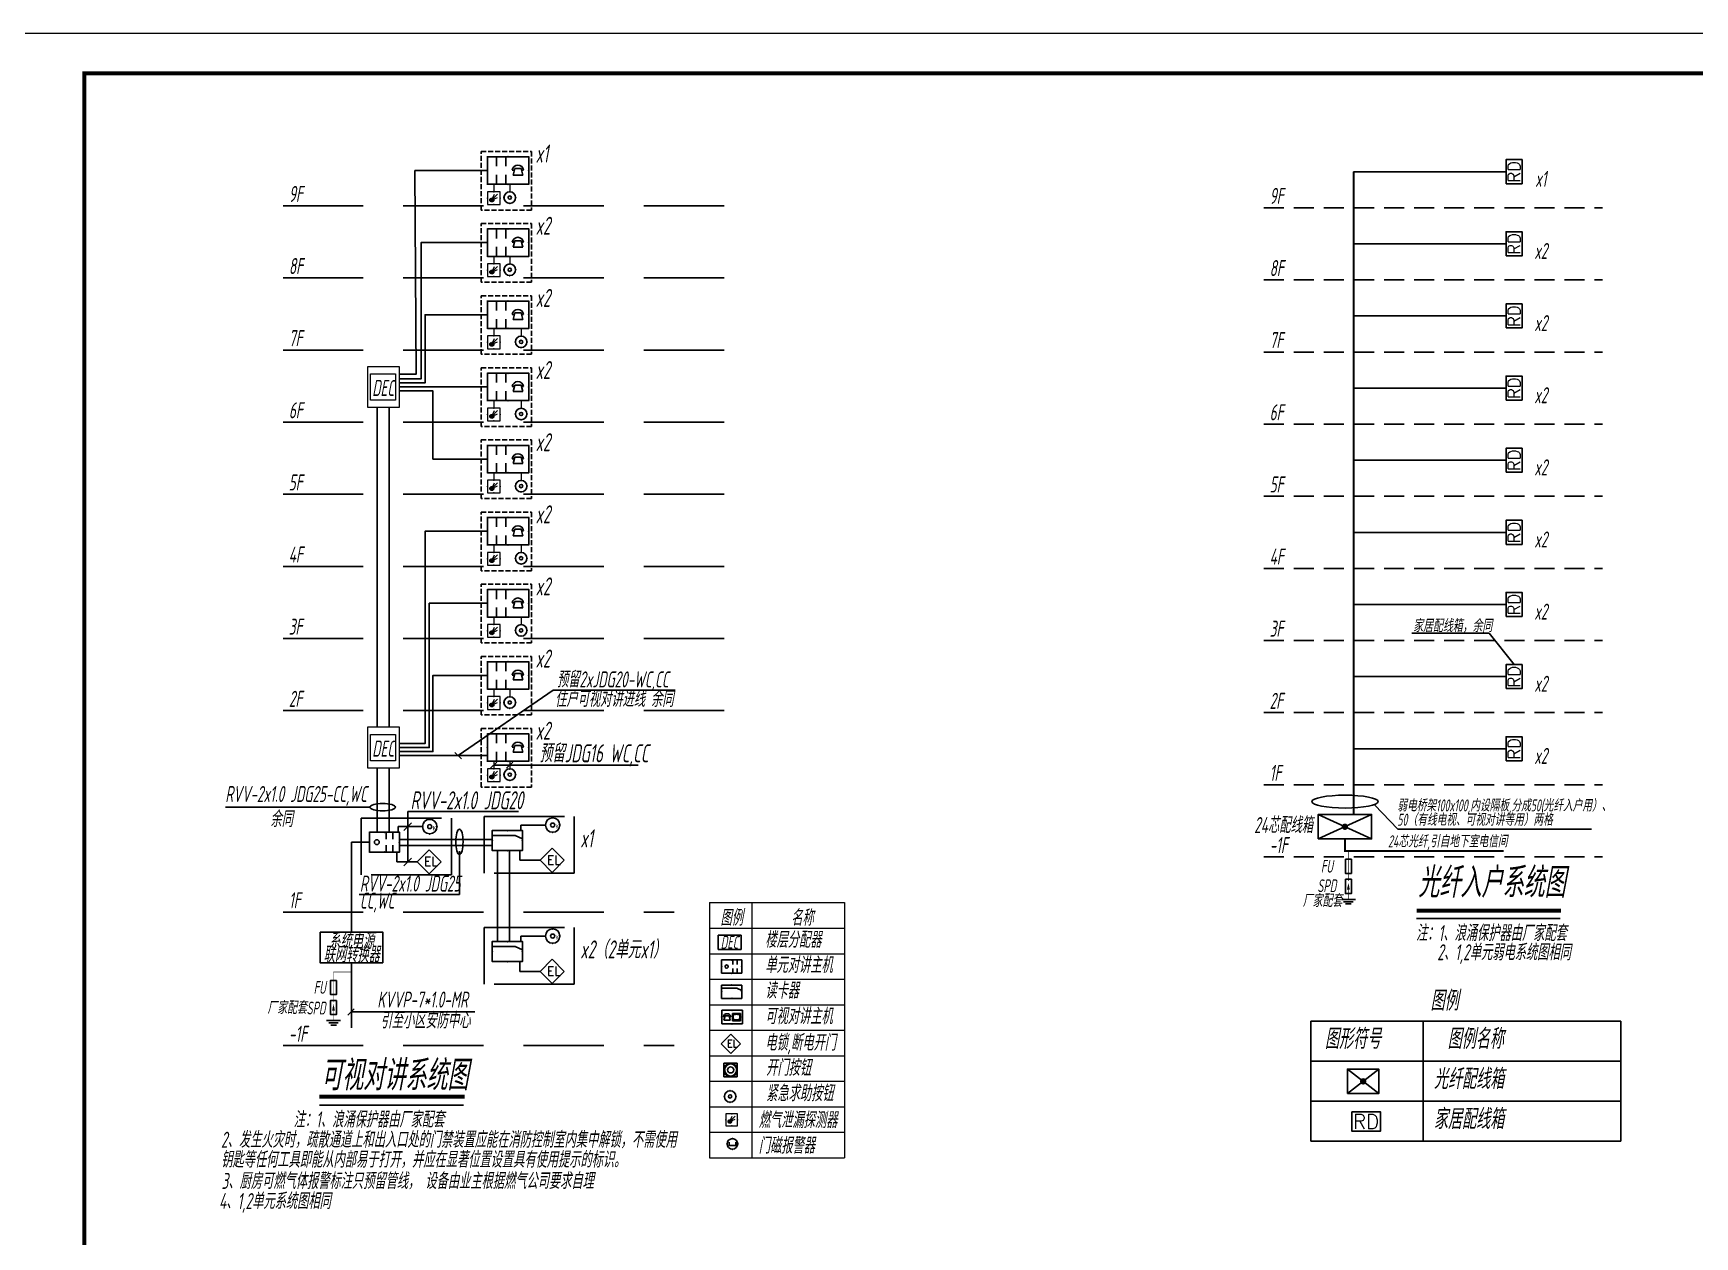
# Model space of a CAD drawing. Extents: x 2803505 to 5851001, y -1372902 to 24339.
# Drawn here: x 3411585 to 3453022, y -659889 to -629854 of the extents above; entities that cross this region are included whole.
import ezdxf
from ezdxf.enums import TextEntityAlignment as Align

# ---------------------------------------------------------------- set-up
doc = ezdxf.new("R2010")
doc.units = 0
doc.header["$LTSCALE"] = 1000
doc.header["$MEASUREMENT"] = 0
doc.linetypes.add('DASH', pattern=[0.35, 0.25, -0.1])
doc.linetypes.add('DASHED', pattern=[0.75, 0.5, -0.25])
doc.layers.get('0').update_dxf_attribs({"linetype": 'CONTINUOUS'})
for name, color, linetype in [('1-弱电', 3, 'CONTINUOUS'), ('1-弱电1', 3, 'CONTINUOUS'), ('DIM-照明', 7, 'CONTINUOUS'), ('EQUIP-安防', 3, 'CONTINUOUS'), ('EQUIP-通讯', 3, 'CONTINUOUS'), ('T-消防设备', 3, 'CONTINUOUS'), ('T-通用', 7, 'CONTINUOUS'), ('TEL_TEXT', 7, 'CONTINUOUS'), ('WIRE-SECU-1', 30, 'CONTINUOUS'), ('WIRE-照明', 2, 'CONTINUOUS'), ('WIRE-通讯', 4, 'CONTINUOUS'), ('照明平面导线层', 3, 'CONTINUOUS'), ('电气', 6, 'CONTINUOUS')]:
    doc.layers.add(name, color=color, linetype=linetype)
for name, color, linetype, lineweight in [('EQUIP-消防', 3, 'CONTINUOUS', 20), ('图框', 147, 'CONTINUOUS', 20), ('文字彩图', 7, 'CONTINUOUS', 0)]:
    doc.layers.add(name, color=color, linetype=linetype, lineweight=lineweight)
doc.styles.add('1常用弱电', font='SIMPLEX.shx', dxfattribs={"width": 0.8, "height": 3.5, "bigfont": 'HZTXT.shx'})
doc.styles.add('_TEL_DIM', font='SIMPLEX', dxfattribs={"width": 0.8, "height": 3.5, "bigfont": 'HZTXT'})
doc.styles.add('HZTXT', font='gbeitc.shx', dxfattribs={"width": 0.8, "height": 400, "bigfont": 'hztxt.shx'})
doc.styles.add('SM1', font='realsz.shx', dxfattribs={"width": 0.75, "bigfont": 'realhz.shx'})
doc.styles.get("Standard").update_dxf_attribs({"font": 'gbenor.shx', "bigfont": 'gbcbig.shx'})

# ---------------------------------------------------------------- blocks, each defined once
blk = doc.blocks.new('$equip$00002647')
at = {"linetype": 'Continuous'}
for p, q in [((-0.63, -0.415), (-0.63, 0.415)), ((-0.63, -0.415), (-0.63, 0.415)), ((-0.63, 0.415), (0.62, 0.415)), ((0.066, 0.129), (0.066, 0.415)), ((0.345, 0.129), (0.345, 0.415)), ((0.62, 0.415), (0.62, -0.415)), ((0.62, -0.415), (-0.63, -0.415)), ((0.066, -0.415), (0.066, -0.129)), ((0.345, -0.415), (0.345, -0.129))]:
    blk.add_line(p, q, dxfattribs=at)
at = {"const_width": 0.05}
blk.add_lwpolyline([(-0.63, 0.415), (0.62, 0.415), (0.62, -0.415), (-0.63, -0.415), (-0.63, 0.415), (0.62, 0.415)], dxfattribs=at)
at = {"linetype": 'Continuous'}
for start, end in [(0, 180), (180, 0)]:
    blk.add_arc((-0.32, 0), 0.1, start, end, dxfattribs=at)
at = {"color": 1}
for p in [(-0.63, 0), (-0.005, 0.415), (0.62, 0), (-0.005, -0.415)]:
    blk.add_point(p, dxfattribs=at)
at = {"color": 7, "style": '_TEL_DIM', "flags": 1}
blk.add_attdef('A', text='', height=0.000025, dxfattribs=at).set_placement((0, 0), align=Align.MIDDLE_CENTER)
blk = doc.blocks.new('3电锁')
at = {"layer": '1-弱电1'}
for p, q in [((0, 743), (-372, 372)), ((372, 372), (0, 743)), ((-372, 372), (0, 0)), ((0, 0), (372, 372))]:
    blk.add_line(p, q, dxfattribs=at)
at = {"layer": '1-弱电1', "style": '1常用弱电'}
blk.add_text('EL', height=277.7, dxfattribs=at).set_placement((-160, 247))
blk = doc.blocks.new('$equip$00002479')
at = {"const_width": 0.04}
blk.add_lwpolyline([(-0.3, 0, 1), (0.3, 0, 1), (-0.3, 0, 0.942883)], format="xyb", dxfattribs=at)
for radius in [0.3, 0.0841]:
    blk.add_circle((0, 0), radius)
for p in [(-0.3, 0), (0, 0.3), (0.3, 0), (0, -0.3)]:
    blk.add_point(p)
at = {"color": 7, "style": '_TEL_DIM', "flags": 1}
blk.add_attdef('A', text='', height=0.00002, dxfattribs=at).set_placement((0, 0), align=Align.MIDDLE_CENTER)
blk = doc.blocks.new('$equip$00001887')
at = {"color": 0, "linetype": 'Continuous'}
for p, q in [((-0.75, 0.5), (0.75, 0.5)), ((-0.75, -0.5), (-0.75, 0.5)), ((-0.63, 0.02), (-0.53, 0.02)), ((-0.59, -0.21), (-0.51, 0.09)), ((-0.51, 0.09), (-0.51, 0.09)), ((-0.51, 0.09), (-0.22, 0.09)), ((-0.22, 0.09), (-0.14, -0.21)), ((-0.19, 0.02), (-0.09, 0.02)), ((0.03, 0.26), (0.03, -0.26)), ((0.03, 0.26), (0.61, 0.26)), ((0.08, 0.17), (0.16, 0.18)), ((0.08, 0.17), (0.08, -0.16)), ((0.16, 0.18), (0.22, 0.2)), ((0.22, 0.2), (0.27, 0.21)), ((0.27, 0.21), (0.32, 0.21)), ((0.32, 0.21), (0.36, 0.21)), ((0.36, 0.21), (0.42, 0.2)), ((0.42, 0.2), (0.48, 0.18)), ((0.48, 0.18), (0.56, 0.17)), ((0.56, -0.16), (0.56, 0.17)), ((0.61, -0.26), (0.61, 0.26)), ((0.75, 0.5), (0.75, -0.5)), ((0.75, -0.5), (-0.75, -0.5)), ((-0.14, -0.21), (-0.59, -0.21)), ((0.03, -0.26), (0.61, -0.26)), ((0.16, -0.18), (0.08, -0.16)), ((0.22, -0.19), (0.16, -0.18)), ((0.27, -0.2), (0.22, -0.19)), ((0.32, -0.2), (0.27, -0.2)), ((0.36, -0.2), (0.32, -0.2)), ((0.42, -0.19), (0.36, -0.2)), ((0.48, -0.18), (0.42, -0.19)), ((0.56, -0.16), (0.48, -0.18))]:
    blk.add_line(p, q, dxfattribs=at)
blk.add_arc((-0.36, -0.02), 0.27, 6.9897, 173.0103, dxfattribs=at)
for p in [(-0.75, 0), (0, 0.5), (0.75, 0), (0, -0.5)]:
    blk.add_point(p)
at = {"layer": 'TEL_TEXT', "style": '_TEL_DIM', "flags": 1}
blk.add_attdef('A', text='', height=0.00002, dxfattribs=at).set_placement((0, 0), align=Align.MIDDLE_CENTER)
blk = doc.blocks.new('3开门按钮')
at = {"layer": '1-弱电1'}
for p, q in [((-250, 500), (-250, 0)), ((250, 500), (-250, 500)), ((-250, 0), (250, 0)), ((250, 0), (250, 500))]:
    blk.add_line(p, q, dxfattribs=at)
for major_axis, start_param, end_param in [((-1, 249), 2.35396, 8.637145), ((0, 226), -0.7841767626591614, 5.499008544520425), ((-1, 113), 2.351312, 8.634497)]:
    blk.add_ellipse((3, 251), major_axis=major_axis, ratio=1, start_param=start_param, end_param=end_param, dxfattribs=at)
blk = doc.blocks.new('$equip$00001600')
for p, q in [((0.5, 0), (-0.5, 0)), ((-0.5, 0), (-0.5, -1)), ((0.5, -1), (0.5, 0)), ((-0.5, -1), (0.5, -1)), ((-0.15, -0.65), (0.3, -0.2)), ((-0.15, -0.65), (0.05, -0.2)), ((-0.15, -0.65), (0.3, -0.45))]:
    blk.add_line(p, q)
blk.add_circle((-0.15, -0.65), 0.158)
for p in [(0, 0), (-0.5, -0.5), (0, -1), (0.5, -0.5)]:
    blk.add_point(p)
for points in [[(-0.29, -0.57), (-0.01, -0.57), (-0.31, -0.65), (0.01, -0.65)], [(-0.29, -0.73), (-0.01, -0.73), (-0.31, -0.65), (0.01, -0.65)], [(-0.23, -0.51), (-0.07, -0.51), (-0.29, -0.57), (-0.01, -0.57)], [(-0.23, -0.79), (-0.07, -0.79), (-0.29, -0.73), (-0.01, -0.73)], [(-0.15, -0.49), (-0.15, -0.49), (-0.23, -0.51), (-0.07, -0.51)], [(-0.15, -0.81), (-0.15, -0.81), (-0.23, -0.79), (-0.07, -0.79)]]:
    blk.add_solid(points)
at = {"flags": 9}
blk.add_attdef('A', (0, 0), '', height=0.00002, dxfattribs=at)
blk.add_attdef('B', text='', height=0.4, dxfattribs=at).set_placement((0.78, -0.7), align=Align.MIDDLE_CENTER)
blk = doc.blocks.new('$equip$00002617')
for p, q in [((0.625, 0.415), (-0.625, 0.415)), ((-0.625, 0.415), (-0.625, -0.415)), ((-0.625, 0.215), (0.325, 0.215)), ((0.325, 0.215), (0.625, 0.075)), ((0.625, -0.415), (0.625, 0.415)), ((-0.625, -0.415), (0.625, -0.415))]:
    blk.add_line(p, q)
at = {"linetype": 'Continuous', "const_width": 0.04}
blk.add_lwpolyline([(-0.625, 0.415), (0.625, 0.415), (0.625, -0.415), (-0.625, -0.415)], close=True, dxfattribs=at)
at = {"color": 1}
for p in [(-0.625, 0), (0, 0.415), (0.625, 0), (0.018, -0.415)]:
    blk.add_point(p, dxfattribs=at)
at = {"color": 7, "style": '_TEL_DIM', "flags": 1}
blk.add_attdef('A', text='', height=0.000025, dxfattribs=at).set_placement((0, 0), align=Align.MIDDLE_CENTER)
blk = doc.blocks.new('$equip$00002628')
at = {"linetype": 'Continuous'}
for p, q in [((-0.625, 0.415), (0.625, 0.415)), ((-0.625, -0.415), (-0.625, 0.415)), ((-0.472, 0.01), (-0.409, 0.01)), ((-0.446, -0.138), (-0.395, 0.058)), ((-0.395, 0.058), (-0.395, 0.058)), ((-0.395, 0.058), (-0.206, 0.058)), ((-0.206, 0.058), (-0.155, -0.138)), ((-0.191, 0.01), (-0.129, 0.01)), ((0.071, 0.129), (0.071, 0.415)), ((0.35, 0.129), (0.35, 0.415)), ((0.625, 0.415), (0.625, -0.415)), ((0.625, -0.415), (-0.625, -0.415)), ((-0.155, -0.138), (-0.446, -0.138)), ((0.071, -0.415), (0.071, -0.129)), ((0.35, -0.415), (0.35, -0.129))]:
    blk.add_line(p, q, dxfattribs=at)
at = {"const_width": 0.04}
blk.add_lwpolyline([(-0.625, 0.415), (0.625, 0.415), (0.625, -0.415), (-0.625, -0.415), (-0.625, 0.415), (0.625, 0.415)], dxfattribs=at)
at = {"linetype": 'Continuous'}
blk.add_arc((-0.3, -0.011), 0.173, 6.9897, 173.0103, dxfattribs=at)
for p in [(-0.625, 0), (0, 0.415), (0, -0.415), (0.625, 0)]:
    blk.add_point(p)
at = {"color": 7, "style": '_TEL_DIM', "flags": 1}
blk.add_attdef('A', text='', height=0.000025, dxfattribs=at).set_placement((0, 0), align=Align.MIDDLE_CENTER)
blk = doc.blocks.new('A$C18BE6784')
at = {"layer": 'EQUIP-安防', "linetype": 'ByBlock', "xscale": 400, "yscale": 400, "zscale": 400}
blk.add_blockref('$equip$00002479', (-47, 62), dxfattribs=at)
at = {"layer": 'EQUIP-安防', "color": 7, "linetype": 'ByBlock', "style": 'SM1', "width": 0.75}
blk.add_text('K', height=71.8, dxfattribs=at).set_placement((0, 0))
blk = doc.blocks.new('CNS-FXX')
blk.add_lwpolyline([(0, -307), (0, 307), (782, 307), (782, -307)], close=True)
at = {"layer": 'T-通用', "linetype": 'Continuous'}
for p, q in [((782, 307), (0, -307)), ((0, 307), (782, -307))]:
    blk.add_line(p, q, dxfattribs=at)
at = {"layer": 'T-通用', "linetype": 'Continuous', "const_width": 79.4}
blk.add_lwpolyline([(351, 0, 1), (431, 0, 1)], format="xyb", close=True, dxfattribs=at)
blk = doc.blocks.new('CNS-TC4')
at = {"color": 130}
blk.add_lwpolyline([(-300, 200), (300, 200), (300, -200), (-300, -200)], close=True, dxfattribs=at)
at = {"color": 7, "style": '1常用弱电'}
blk.add_text('RD', height=300, dxfattribs=at).set_placement((0, 0), align=Align.MIDDLE)
blk = doc.blocks.new('$equip$00002621')
for p, q in [((-0.193, 0.103), (-0.193, -0.097)), ((0.192, -0.097), (0.192, 0.103)), ((-0.193, -0.097), (0.192, -0.097))]:
    blk.add_line(p, q)
at = {"const_width": 0.04}
blk.add_lwpolyline([(-0.3, 0, 1), (0.3, 0, 1), (-0.3, 0, 0.702733)], format="xyb", dxfattribs=at)
blk.add_circle((0, 0), 0.3)
at = {"color": 1}
for p in [(-0.3, 0), (0, 0.3), (0.3, 0), (0, -0.3)]:
    blk.add_point(p, dxfattribs=at)
at = {"color": 7, "style": '_TEL_DIM', "flags": 1}
blk.add_attdef('A', text='', height=0.000025, dxfattribs=at).set_placement((0, 0), align=Align.MIDDLE_CENTER)
blk = doc.blocks.new('A$C34D655C4')
at = {"layer": 'T-消防设备', "linetype": 'Continuous'}
blk.add_lwpolyline([(-843, -223), (-843, 390), (483, 390), (483, -223)], close=True, dxfattribs=at)
at = {"layer": 'T-通用', "linetype": 'Continuous'}
for p, q in [((483, 390), (-843, -223)), ((-843, 390), (483, -223))]:
    blk.add_line(p, q, dxfattribs=at)
at = {"layer": 'T-通用', "linetype": 'Continuous', "const_width": 79.4}
blk.add_lwpolyline([(-220, 83, 1), (-141, 83, 1)], format="xyb", close=True, dxfattribs=at)

msp = doc.modelspace()

# ---------------------------------------------------------------- linework, layer by layer
at = {"layer": 'DIM-照明', "color": 84, "linetype": 'DASHED', "ltscale": 4}
for p, q in [((3417814.6, -634159.1, -6448.9), (3428877.8, -634159.1, 51223.3)), ((3417814.6, -635959.1, -6448.9), (3428877.8, -635959.1, 51225.6)), ((3417814.6, -637759.1, -6448.9), (3428877.8, -637759.1, 51227.9)), ((3417814.6, -639559.1, -6448.9), (3428877.8, -639559.1, 51230.1)), ((3417814.6, -639559.1, 940.7), (3428877.8, -639559.1, 58628.8)), ((3417814.6, -641359.1, 940.7), (3428877.8, -641359.1, 58631.1)), ((3417814.6, -643159.1, 940.7), (3428877.8, -643159.1, 58631.1)), ((3417814.6, -644959.1, 940.7), (3428877.8, -644959.1, 58631.1)), ((3417814.6, -646759.1, 940.7), (3428877.8, -646759.1, 58631.1)), ((3417814.6, -651785.2, 940.7), (3427565.8, -651785.2, 51789.7)), ((3417814.6, -655117.8, 940.7), (3427565.8, -655117.8, 51789.7))]:
    msp.add_line(p, q, dxfattribs=at)
at = {"layer": 'DIM-照明', "color": 84, "linetype": 'DASHED'}
for p, q in [((3442273.4, -634209.1), (3450724.6, -634209.1)), ((3442273.4, -636009.1), (3450724.1, -636009.1)), ((3442273.4, -637809.1), (3450723.6, -637809.1)), ((3442273.4, -639609.1), (3450723.1, -639609.1)), ((3442273.4, -641409.1), (3450720.6, -641409.1)), ((3442273.4, -643209.1), (3450720.6, -643209.1)), ((3442273.4, -645009.1), (3450720.6, -645009.1)), ((3442273.4, -646809.1), (3450720.6, -646809.1)), ((3442273.4, -648609.1), (3450720.6, -648609.1)), ((3442273.4, -650409.1), (3450720.6, -650409.1))]:
    msp.add_line(p, q, dxfattribs=at)
at = {"layer": 'DIM-照明', "color": 7}
for p, q in [((3445968.9, -644824.8), (3447898.4, -644824.8)), ((3445968.9, -644824.8), (3447898.4, -644824.8)), ((3447898.4, -644824.8), (3448514.9, -645609.1)), ((3447898.4, -644824.8), (3448514.9, -645609.1)), ((3447898.4, -644824.8), (3448514.9, -645609.1)), ((3445617.7, -649717.7), (3445031.4, -649110.8)), ((3445617.7, -649717.7), (3450450.8, -649717.7))]:
    msp.add_line(p, q, dxfattribs=at)
at = {"layer": 'DIM-照明', "color": 7, "ltscale": 4}
for p, q in [((3446086.1, -651944.7, 0), (3449662.5, -651944.7, 0)), ((3418723.4, -656607.7, -13883.2), (3422318.1, -656607.7, -13883.2))]:
    msp.add_line(p, q, dxfattribs=at)
at = {"layer": 'DIM-照明'}
for p, q in [((3443450.3, -654504.9), (3443450.3, -657504.9)), ((3443450.3, -654504.9), (3451181.3, -654504.9)), ((3446244.9, -654504.9), (3446244.9, -657504.9)), ((3451181.3, -654504.9), (3451181.3, -657504.9)), ((3443450.3, -655504.9), (3451181.3, -655504.9)), ((3443450.3, -656504.9), (3451181.3, -656504.9)), ((3443450.3, -657504.9), (3451181.3, -657504.9))]:
    msp.add_line(p, q, dxfattribs=at)
at = {"layer": 'DIM-照明', "color": 84, "linetype": 'DASHED', "ltscale": 4, "elevation": 66423.1}
for points in [[(3419765.2, -649440.1), (3422012.4, -649440.1), (3422012.4, -650857.1), (3419765.2, -650857.1)], [(3422830.9, -649400.2), (3425078, -649400.2), (3425078, -650817.2), (3422830.9, -650817.2)], [(3422830.9, -652171.2), (3425078, -652171.2), (3425078, -653588.1), (3422830.9, -653588.1)]]:
    msp.add_lwpolyline(points, close=True, dxfattribs=at)
at = {"layer": 'DIM-照明', "color": 7, "ltscale": 4, "const_width": 98.5, "elevation": 0}
msp.add_lwpolyline([(3446085, -651750.6), (3449684.2, -651750.6)], dxfattribs=at)
at = {"layer": 'DIM-照明', "color": 7, "extrusion": (0, 0, -1)}
msp.add_ellipse((3444300.3, -649028.5), major_axis=(825.2, 0), ratio=0.1943547, start_param=-1.5707963, end_param=4.712389, dxfattribs=at)
at = {"layer": 'EQUIP-安防', "elevation": -13883.2}
msp.add_lwpolyline([(3428666.5, -652361.7), (3429238.1, -652361.7), (3429238.1, -652718.3), (3428666.5, -652718.3)], close=True, dxfattribs=at)
at = {"layer": 'EQUIP-消防', "ltscale": 5}
for p, q in [((3423070.1, -633622.3, 47985.1), (3423070.1, -633808.4, 47985.1)), ((3423469, -633622.3, -17497.3), (3423469, -633811.9, -17497.3)), ((3423070.1, -635422.3, 47987.4), (3423070.1, -635608.4, 47987.4)), ((3423469, -635422.3, -17495), (3423469, -635611.9, -17495)), ((3423070.1, -637222.3, 47987.4), (3423070.1, -637408.4, 47987.4)), ((3423752.7, -637222.3, 47987.4), (3423752.7, -637411.9, 47987.4)), ((3423070.1, -639022.3, 47987.4), (3423070.1, -639208.4, 47987.4)), ((3423752.7, -639022.3, 47987.4), (3423752.7, -639211.9, 47987.4)), ((3423070.1, -640822.3, 66423.2), (3423070.1, -641008.4, 66423.2)), ((3423752.8, -640822.3, 66423.1), (3423752.8, -641011.9, 66423.1)), ((3423070.1, -642622.3, 66423.2), (3423070.1, -642808.4, 66423.2)), ((3423752.7, -642622.3, 66423.2), (3423752.7, -642811.9, 66423.2)), ((3423070.1, -644422.3, 66423.2), (3423070.1, -644608.4, 66423.2)), ((3423752.7, -644422.3, 66423.2), (3423752.7, -644611.9, 66423.2)), ((3423070.1, -646222.3, 66423.2), (3423070.1, -646408.4, 66423.2)), ((3423469, -646222.3, 940.8), (3423469, -646411.9, 940.8)), ((3423070.1, -648022.3, 66423.2), (3423070.1, -648208.4, 66423.2)), ((3423469, -648022.3, 940.8), (3423469, -648211.9, 940.8))]:
    msp.add_line(p, q, dxfattribs=at)
at = {"layer": 'EQUIP-通讯', "linetype": 'Continuous'}
for p, q in [((3444512.7, -633309.1), (3448314.9, -633309.1)), ((3444512.7, -635109.1), (3448314.9, -635109.1)), ((3444512.7, -636909.1), (3448314.9, -636909.1)), ((3444512.7, -638709.1), (3448314.9, -638709.1)), ((3444512.7, -640509.1), (3448314.9, -640509.1)), ((3444512.7, -642309.1), (3448314.9, -642309.1)), ((3444512.7, -644109.1), (3448314.9, -644109.1)), ((3444512.7, -645909.1), (3448314.9, -645909.1)), ((3444512.7, -647709.1), (3448314.9, -647709.1)), ((3444210.1, -651471.3), (3444558.1, -651471.3)), ((3444263.8, -651526.4), (3444504, -651526.4)), ((3444312.6, -651581.4), (3444454.7, -651581.4)), ((3419247.1, -654494.2, -6448.9), (3418899.1, -654494.2, -6448.9)), ((3419193.5, -654549.3, -6448.9), (3418953.2, -654549.3, -6448.9)), ((3419144.6, -654604.3, -6448.9), (3419002.6, -654604.3, -6448.9))]:
    msp.add_line(p, q, dxfattribs=at)
at = {"layer": 'EQUIP-通讯'}
for p, q in [((3420164.1, -639185.6, -11780.3), (3420164.1, -647174.9, 940.8)), ((3420463.8, -639185.6, -11780.3), (3420463.8, -647174.9, 940.8)), ((3420164.1, -648185.6, 940.8), (3420164.1, -649791.7, 940.8)), ((3420463.8, -648185.6, 940.8), (3420463.8, -649791.7, 940.8)), ((3421294, -649652.9, 131905.6), (3420683.6, -649652.9, 131905.6)), ((3420683.6, -649652.9, 131905.6), (3420683.6, -649791.7, 940.7)), ((3424359.6, -649613, 131905.6), (3423749.2, -649613, 131905.6)), ((3423749.2, -649613, 131905.6), (3423749.2, -649751.9, 940.7)), ((3419520, -650040.8, 940.7), (3419967.9, -650040.7, 940.7)), ((3419520, -650040.7, 940.7), (3419520, -652284.7, 940.7)), ((3420717.9, -649971.7, 940.7), (3423021, -649971.7, 940.7)), ((3420717.9, -650124.7, 940.7), (3423021, -650124.7, 940.7)), ((3420653.3, -650533.7, 131905.6), (3420653.3, -650289.7, 940.7)), ((3421160.1, -650533.7, 131905.6), (3420653.3, -650533.7, 131905.6)), ((3423161.7, -650249.9, 940.7), (3423161.7, -652522.8, -108340.4)), ((3423461.4, -650249.9, 940.7), (3423461.4, -652522.8, -108340.4)), ((3423719, -650493.8, 131905.6), (3423719, -650249.9, 940.7)), ((3424225.7, -650493.8, 131905.6), (3423719, -650493.8, 131905.6)), ((3424359.6, -652383.9, 131905.6), (3423749.2, -652383.9, 131905.6)), ((3423749.2, -652383.9, 131905.6), (3423749.2, -652522.8, 940.7)), ((3419520, -653048.3, 940.7), (3419520, -654670.3, 940.7)), ((3423719, -653264.7, 131905.6), (3423719, -653020.8, 940.7)), ((3424225.7, -653264.7, 131905.6), (3423719, -653264.7, 131905.6))]:
    msp.add_line(p, q, dxfattribs=at)
for points, elevation in [([(3422910.6, -633280.3), (3421102.1, -633281.3), (3421130.8, -638363.3), (3420717.8, -638362.2)], -17497.3), ([(3422910.6, -635080.3), (3421259, -635080.3), (3421259.1, -638480.3), (3420717.8, -638480.3)], -17495), ([(3422910.6, -636880.3), (3421359, -636880.3), (3421359.1, -638580.3), (3420717.8, -638580.3)], -17495), ([(3422910.6, -638680.3), (3421459, -638680.3), (3421459.1, -638680.3), (3420717.8, -638680.3)], -17495), ([(3422910.6, -640480.3), (3421553, -640480.2), (3421553, -638780.3), (3420717.8, -638780.3)], -17495), ([(3422910.7, -642280.3), (3421359.1, -642280.3), (3421359.1, -647580.3), (3420717.8, -647580.3)], 940.8), ([(3422910.7, -644080.3), (3421459.1, -644080.3), (3421459.1, -647680.3), (3420717.8, -647680.3)], 940.8), ([(3420717.8, -647780.3), (3421553.1, -647780.3), (3421553.1, -645880.3), (3422910.7, -645880.3)], 940.8), ([(3420717.8, -647880.3), (3422910.7, -647880.3)], 940.8)]:
    msp.add_lwpolyline(points, dxfattribs=dict(at, elevation=elevation))
at = {"layer": 'EQUIP-通讯', "linetype": 'Continuous'}
for points, elevation in [([(3444310.7, -650466.1), (3444457.5, -650466.1), (3444457.5, -650820.5), (3444310.7, -650820.5)], 0), ([(3444310.7, -650967.8), (3444457.5, -650967.8), (3444457.5, -651322.1), (3444310.7, -651322.1)], 0), ([(3419146.5, -653489), (3418999.7, -653489), (3418999.7, -653843.4), (3419146.5, -653843.4)], -6448.9), ([(3419146.5, -653990.7), (3418999.7, -653990.7), (3418999.7, -654345), (3419146.5, -654345)], -6448.9)]:
    msp.add_lwpolyline(points, close=True, dxfattribs=dict(at, elevation=elevation))
at = {"layer": 'EQUIP-通讯', "linetype": 'Continuous', "const_width": 14.2}
for points, elevation in [([(3444384.1, -650260.5), (3444384.1, -651012.8)], 0), ([(3444384.1, -651173.7), (3444384.1, -651471.3)], 0), ([(3419073.1, -653283.4), (3419073.1, -654035.7)], -6448.9), ([(3419073.1, -653283.4), (3419520, -653283.4)], -6448.9), ([(3419073.1, -654196.6), (3419073.1, -654494.2)], -6448.9)]:
    msp.add_lwpolyline(points, dxfattribs=dict(at, elevation=elevation))
at = {"layer": 'EQUIP-通讯', "linetype": 'Continuous'}
for points, elevation in [([(3444384.1, -651055.2, 0, 70.8, 0), (3444384.1, -651223.4, 70.8, 70.8, 0)], 0), ([(3419073.1, -654078.1, 0, 70.8, 0), (3419073.1, -654246.3, 70.8, 70.8, 0)], -6448.9)]:
    msp.add_lwpolyline(points, format="xyseb", dxfattribs=dict(at, elevation=elevation))
at = {"layer": 'EQUIP-通讯', "elevation": 940.7}
msp.add_lwpolyline([(3418738.7, -652284.7), (3420301.3, -652284.7), (3420301.3, -653048.3), (3418738.7, -653048.3)], close=True, dxfattribs=at)
at = {"layer": 'WIRE-SECU-1', "color": 7, "const_width": 98.5, "elevation": -13883.2}
msp.add_lwpolyline([(3418722.3, -656392), (3422342.1, -656392)], dxfattribs=at)
at = {"layer": 'WIRE-通讯', "linetype": 'Continuous', "const_width": 50, "elevation": 0}
for points in [[(3444512.7, -649348.6), (3444512.7, -633309.1)], [(3444296.9, -649962.1), (3444296.9, -650260.5), (3448257.2, -650260.5)]]:
    msp.add_lwpolyline(points, dxfattribs=at)
at = {"layer": '图框'}
msp.add_lwpolyline([(3410359.7, -629853.6), (3494459.7, -629853.6), (3494459.7, -689253.6), (3410359.7, -689253.6)], close=True, dxfattribs=at)
at = {"layer": '图框', "const_width": 100}
msp.add_lwpolyline([(3493459.7, -688253.6), (3493459.7, -630853.6), (3412859.7, -630853.6), (3412859.7, -688253.6)], close=True, dxfattribs=at)
at = {"layer": '文字彩图', "color": 3, "linetype": 'Continuous'}
for p, q in [((3419996.1, -638357, -17495), (3420616.6, -638357, -17495)), ((3419996.1, -639014.4, -17495), (3419996.1, -638357, -17495)), ((3420616.6, -638357, -17495), (3420616.6, -639014.4, -17495)), ((3420616.6, -639014.4, -17495), (3419996.1, -639014.4, -17495)), ((3419996.1, -647357, 940.8), (3420616.7, -647357, 940.8)), ((3419996.1, -648014.4, 940.8), (3419996.1, -647357, 940.8)), ((3420616.7, -647357, 940.8), (3420616.7, -648014.4, 940.8)), ((3420616.7, -648014.4, 940.8), (3419996.1, -648014.4, 940.8))]:
    msp.add_line(p, q, dxfattribs=at)
at = {"layer": '文字彩图', "color": 7}
for p, q in [((3428453.5, -651549.9, -13883.2), (3428453.5, -657917.7, -13883.2)), ((3428453.5, -651549.9, -13883.2), (3431813.4, -651549.9, -13883.2)), ((3429504.4, -651549.9, -13883.2), (3429504.4, -657917.7, -13883.2)), ((3431813.4, -651549.9, -13883.2), (3431813.4, -657917.7, -13883.2)), ((3428453.5, -652186.7, -13883.2), (3431813.4, -652186.7, -13883.2)), ((3428453.5, -652823.5, -13883.2), (3431813.4, -652823.5, -13883.2)), ((3428453.5, -653460.2, -13883.2), (3431813.4, -653460.2, -13883.2)), ((3428453.5, -654097, -13883.2), (3431813.4, -654097, -13883.2)), ((3428453.5, -654733.8, -13883.2), (3431813.4, -654733.8, -13883.2)), ((3428453.5, -655370.6, -13883.2), (3431813.4, -655370.6, -13883.2)), ((3428453.5, -656007.4, -13883.2), (3431813.4, -656007.4, -13883.2)), ((3428453.5, -656644.2, -13883.2), (3431813.4, -656644.2, -13883.2)), ((3428453.5, -657280.9, -13883.2), (3431813.4, -657280.9, -13883.2)), ((3428453.5, -657917.7, -13883.2), (3431813.4, -657917.7, -13883.2))]:
    msp.add_line(p, q, dxfattribs=at)
at = {"layer": '文字彩图'}
for points, elevation in [([(3419917, -639185.6), (3420717.8, -639185.6), (3420717.8, -638174.9), (3419917, -638174.9)], -17495), ([(3419917, -648185.6), (3420717.8, -648185.6), (3420717.8, -647174.9), (3419917, -647174.9)], 940.8)]:
    msp.add_lwpolyline(points, close=True, dxfattribs=dict(at, elevation=elevation))
at = {"layer": '照明平面导线层', "color": 7}
for p, q in [((3424551.2, -646244.6, 66423.2), (3422182.6, -647880.3, 940.8)), ((3427595.4, -646244.6, 66423.2), (3424551.2, -646244.6, 66423.2)), ((3420924.1, -649277.4, 66423.1), (3423688.4, -649277.4, 66423.1)), ((3420924.1, -650533.7, 102632.1), (3420924.1, -649277.4, 163132)), ((3422218, -650266.7, -13883.2), (3422218, -651347.5, 66423.2)), ((3422218, -651347.5, 66423.2), (3419712, -651347.5, 66423.2)), ((3422593.8, -654277.3, 940.7), (3419508.8, -654277.2, 940.7))]:
    msp.add_line(p, q, dxfattribs=at)
at = {"layer": '照明平面导线层', "color": 0, "ltscale": 0.5}
for p, q in [((3422103.2, -647802.4, 940.8), (3422262, -647958.1, 940.8)), ((3423149.5, -648040.7, 66423.2), (3422990.7, -648196.5, 66423.2)), ((3423548.4, -648040.7, 940.8), (3423389.6, -648196.5, 940.8)), ((3423070.1, -648118.6, 66423.2), (3426672.6, -648118.6, 66423.2)), ((3423469, -648118.6, 66423.2), (3426072.3, -648118.6, 66423.2)), ((3423469, -648118.6, 66423.2), (3426072.3, -648118.6, 66423.2)), ((3421018.5, -649558.5, 131905.6), (3420829.7, -649747.3, 131905.6)), ((3421018.5, -650439.3, 102632.1), (3420829.7, -650628, 102632.1)), ((3419588.2, -654199.4, 940.7), (3419429.4, -654355.1, 940.7))]:
    msp.add_line(p, q, dxfattribs=at)
at = {"layer": '照明平面导线层', "color": 0, "linetype": 'DASH', "ltscale": 0.5}
for points, elevation in [([(3422754.9, -632804.8), (3424014.8, -632804.8), (3424014.8, -634266.8), (3422754.9, -634266.8)], -17497.3), ([(3422754.9, -634604.8), (3424014.8, -634604.8), (3424014.8, -636066.8), (3422754.9, -636066.8)], -17495), ([(3422754.9, -636404.8), (3424014.8, -636404.8), (3424014.8, -637866.8), (3422754.9, -637866.8)], -17495), ([(3422754.9, -638204.8), (3424014.8, -638204.8), (3424014.8, -639666.8), (3422754.9, -639666.8)], -17495), ([(3422754.9, -640004.8), (3424014.8, -640004.8), (3424014.8, -641466.8), (3422754.9, -641466.8)], 940.7), ([(3422754.9, -641804.8), (3424014.8, -641804.8), (3424014.8, -643266.8), (3422754.9, -643266.8)], 940.7), ([(3422754.9, -643604.8), (3424014.8, -643604.8), (3424014.8, -645066.8), (3422754.9, -645066.8)], 940.7), ([(3422754.9, -645404.8), (3424014.8, -645404.8), (3424014.8, -646866.8), (3422754.9, -646866.8)], 940.7), ([(3422754.9, -647204.8), (3424014.8, -647204.8), (3424014.8, -648666.8), (3422754.9, -648666.8)], 940.7)]:
    msp.add_lwpolyline(points, close=True, dxfattribs=dict(at, elevation=elevation))
at = {"layer": '照明平面导线层', "color": 7, "elevation": 66423.2}
msp.add_lwpolyline([(3416376.1, -649167.2), (3419983.1, -649167.2)], dxfattribs=at)
at = {"layer": '照明平面导线层', "color": 7, "extrusion": (0, 0, -1)}
for centre, major_axis in [((3420300.1, -649167.2, 66423.2), (317, 0)), ((3422213.5, -650032.2, -13883.2), (0, 317))]:
    msp.add_ellipse(centre, major_axis=major_axis, ratio=0.2872215, start_param=-1.5707963, end_param=4.712389, dxfattribs=at)

# ---------------------------------------------------------------- block references
at = {"layer": '1-弱电'}
for name, p, xscale, yscale, zscale in [('3电锁', (3421460.5, -650834.1, 131905.6), 0.8086576461791992, 0.8086576461791992, 0.8086576461791992), ('3电锁', (3424526.2, -650794.2, 131905.6), 0.8086576461791992, 0.8086576461791992, 0.8086576461791992), ('3电锁', (3424526.2, -653565.2, 131905.6), 0.8086576461791992, 0.8086576461791992, 0.8086576461791992), ('3电锁', (3428986, -655314.8, -13883.2), 0.6469261050224304, 0.6469261050224304, 0.6469261050224304), ('3开门按钮', (3428975.8, -655893, -13883.2), 0.6666666865348816, 0.6666666865348816, 0.6666666865348816)]:
    msp.add_blockref(name, p, dxfattribs=dict(at, xscale=xscale, yscale=yscale, zscale=zscale))
at = {"layer": 'EQUIP-安防'}
for name, p, xscale, yscale, zscale in [('$equip$00002628', (3423425.8, -633280.3, -17497.3), -824.0963855423033, 824.0963855423033, 824.0963855421651), ('$equip$00002479', (3423469, -633955.9, -17497.3), 480, 480, 480), ('$equip$00002628', (3423425.8, -635080.3, -17495), -824.0963855423033, 824.0963855423033, 824.0963855421651), ('$equip$00002479', (3423469, -635755.9, -17495), 480, 480, 480), ('$equip$00002628', (3423425.8, -636880.3, -17495), -824.0963855423033, 824.0963855423033, 824.0963855421651), ('$equip$00002479', (3423752.7, -637555.9, 47987.4), 480, 480, 480), ('$equip$00002628', (3423425.8, -638680.3, -17495), -824.0963855423033, 824.0963855423033, 824.0963855421651), ('$equip$00002479', (3423752.7, -639355.9, 47987.4), 480, 480, 480), ('$equip$00002628', (3423425.8, -640480.3, 940.8), -824.0963855423033, 824.0963855423033, 824.0963855421651), ('$equip$00002479', (3423752.8, -641155.9, 66423.1), 480, 480, 480), ('$equip$00002628', (3423425.8, -642280.3, 940.8), -824.0963855423033, 824.0963855423033, 824.0963855421651), ('$equip$00002479', (3423752.7, -642955.9, 66423.2), 480, 480, 480), ('$equip$00002628', (3423425.8, -644080.3, 940.8), -824.0963855423033, 824.0963855423033, 824.0963855421651), ('$equip$00002479', (3423752.7, -644755.9, 66423.2), 480, 480, 480), ('$equip$00002628', (3423425.8, -645880.3, 940.8), -824.0963855423033, 824.0963855423033, 824.0963855421651), ('$equip$00002479', (3423469, -646555.9, 940.8), 480, 480, 480), ('$equip$00002628', (3423425.8, -647680.3, 940.8), -824.0963855423033, 824.0963855423033, 824.0963855421651), ('$equip$00002479', (3423469, -648355.9, 940.8), 480, 480, 480), ('$equip$00002617', (3423408.5, -650000.9, 940.7), 600, 600, 600), ('$equip$00002647', (3420345.9, -650040.9, 940.7), 600, 600, 600), ('$equip$00002617', (3423408.5, -652771.8, 940.7), 600, 600, 600), ('$equip$00002647', (3429005.6, -653144.9, -13883.2), 400, 400, 400), ('$equip$00002617', (3429003.6, -653773.9, -13883.2), 400, 400, 400), ('$equip$00002479', (3428964.4, -656386.3, -13883.2), 480, 480, 480), ('$equip$00002621', (3429021.6, -657570.9, -13883.2), 440, 440, 440)]:
    msp.add_blockref(name, p, dxfattribs=dict(at, xscale=xscale, yscale=yscale, zscale=zscale))
at = {"layer": 'EQUIP-安防', "color": 3, "xscale": 342, "yscale": 342, "zscale": 342}
msp.add_blockref('$equip$00001887', (3429012.8, -654407, -79365.6), dxfattribs=at)
at = {"layer": 'EQUIP-消防', "ltscale": 5}
for p, xscale, yscale, zscale in [((3423070.1, -633808.4, 47985.1), 318.3913160562515, 318.3913160562515, 318.3913160562515), ((3423070.1, -635608.4, 47987.4), 318.3913160562515, 318.3913160562515, 318.3913160562515), ((3423070.1, -637408.4, 47987.4), 318.3913160562515, 318.3913160562515, 318.3913160562515), ((3423070.1, -639208.4, 47987.4), 318.3913160562515, 318.3913160562515, 318.3913160562515), ((3423070.1, -641008.4, 66423.2), 318.3913160562515, 318.3913160562515, 318.3913160562515), ((3423070.1, -642808.4, 66423.2), 318.3913160562515, 318.3913160562515, 318.3913160562515), ((3423070.1, -644608.4, 66423.2), 318.3913160562515, 318.3913160562515, 318.3913160562515), ((3423070.1, -646408.4, 66423.2), 318.3913160562515, 318.3913160562515, 318.3913160562515), ((3423070.1, -648208.4, 66423.2), 318.3913160562515, 318.3913160562515, 318.3913160562515), ((3429003.6, -656822.3, -13883.2), 294.8067741394043, 294.8067741394043, 294.8067741394043)]:
    msp.add_blockref('$equip$00001600', p, dxfattribs=dict(at, xscale=xscale, yscale=yscale, zscale=zscale))
at = {"layer": 'T-消防设备', "linetype": 'Continuous'}
msp.add_blockref('CNS-FXX', (3444360.9, -656009.7), dxfattribs=at)
at = {"layer": 'T-通用', "rotation": 90}
for p in [(3448514.9, -633309.1), (3448514.9, -635109.1), (3448514.9, -636909.1), (3448514.9, -638709.1), (3448514.9, -640509.1), (3448514.9, -642309.1), (3448514.9, -644109.1), (3448514.9, -645909.1), (3448514.9, -647709.1)]:
    msp.add_blockref('CNS-TC4', p, dxfattribs=at)
at = {"layer": 'T-通用', "xscale": 1.199999988079071, "yscale": 1.199999988079071, "zscale": 1.199999988079071}
msp.add_blockref('CNS-TC4', (3444825.7, -657012.3, 0), dxfattribs=at)
at = {"layer": 'WIRE-照明'}
msp.add_blockref('A$C34D655C4', (3444477.1, -649738.8), dxfattribs=at)
at = {"layer": '电气', "linetype": 'ByBlock', "xscale": 1.5, "yscale": 1.5, "zscale": 1.5}
for p in [(3421544.2, -649746, 131905.6), (3424609.9, -649706.1, 131905.6), (3424609.9, -652477, 131905.6)]:
    msp.add_blockref('A$C18BE6784', p, dxfattribs=at)

# ---------------------------------------------------------------- texts
at = {"layer": 'DIM-照明', "color": 7, "style": 'HZTXT', "width": 0.7}
for s, height, p in [('x1', 400, (3449183.4, -633487.5)), ('x2', 400, (3449183.4, -635287.5)), ('x2', 400, (3449183.4, -637087.5)), ('x2', 400, (3449183.4, -638887.5)), ('x2', 400, (3449183.4, -640687.5)), ('x2', 400, (3449183.4, -642487.5)), ('x2', 400, (3449183.4, -644287.5)), ('x2', 400, (3449183.4, -646087.5)), ('x2', 400, (3449183.4, -647887.5)), ('24芯配线箱', 400, (3442764.9, -649591.4, -67051.2)), ('FU', 320, (3443849, -650642.8)), ('SPD', 320, (3443845.7, -651128.4)), ('FU', 320, (3418728.7, -653665.7, -6448.9)), ('SPD', 320, (3418637.1, -654180.3, -6448.9))]:
    msp.add_text(s, height=height, dxfattribs=at).set_placement(p, align=Align.MIDDLE)
for s, height, p in [('家居配线箱，余同', 320, (3445997.5, -644800.1)), ('50（有线电视、可视对讲等用）两格', 300, (3445602.2, -649630.4)), ('弱电桥架100x100,内设隔板,分成50(光纤入户用）、', 300, (3445602.2, -649273.8)), ('24芯光纤,引自地下室电信间', 300, (3445374.3, -650168.5, 0)), ('光纤入户系统图', 750, (3446119.2, -651422.1, 0)), ('厂家配套', 320, (3443242.7, -651659.9, -61305)), ('厂家配套', 320, (3417420.7, -654330.1, -6448.9)), ('可视对讲系统图', 750, (3418756.4, -656233.6, -13883.2))]:
    msp.add_text(s, height=height, dxfattribs=at).set_placement(p)
at = {"layer": 'DIM-照明', "style": 'HZTXT', "width": 0.7}
for s, p in [('图例', (3446428, -654246.3)), ('图形符号', (3443795, -655199.4)), ('图例名称', (3446854.7, -655199.4)), ('光纤配线箱', (3446513.2, -656199.4)), ('家居配线箱', (3446513.2, -657199.4))]:
    msp.add_text(s, height=500, dxfattribs=at).set_placement(p)
at = {"layer": '照明平面导线层', "color": 0, "ltscale": 0.5, "style": 'HZTXT', "width": 0.7}
for s, height, p in [('x1', 450, (3424113.4, -633083.7, 47985.1)), ('x2', 450, (3424113.4, -634883.7, 47987.4)), ('x2', 450, (3424113.4, -636683.7, 47987.4)), ('x2', 450, (3424113.4, -638483.7, 47987.4)), ('x2', 450, (3424113.4, -640283.7, 66423.2)), ('x2', 450, (3424113.4, -642083.7, 66423.2)), ('x2', 450, (3424113.4, -643883.7, 66423.2)), ('x2', 450, (3424113.4, -645683.7, 66423.2)), ('x2', 450, (3424113.4, -647483.7, 66423.2)), ('预留JDG16 WC,CC', 450, (3424209.2, -648046.8, 66423.2)), ('RVV-2x1.0 JDG20', 450, (3420994.3, -649220.7, 66423.1)), ('x1', 450, (3425229, -650171.6, 175704.3)), ('x2（2单元x1）', 450, (3425229, -652942.6, 175704.3)), ('楼层分配器', 400, (3429837.9, -652675.3, -13883.2)), ('单元对讲主机', 400, (3429837.9, -653306.1, -13883.2)), ('读卡器', 400, (3429837.9, -653942.8, -13883.2)), ('可视对讲主机', 400, (3429837.9, -654583.4, -13883.2))]:
    msp.add_text(s, height=height, dxfattribs=at).set_placement(p)
at = {"layer": '照明平面导线层', "color": 7, "style": 'HZTXT', "width": 0.7}
for s, p in [('9F', (3417960.9, -634063.9, -6451.1)), ('9F', (3442419.7, -634113.9)), ('8F', (3417960.9, -635863.9, -6448.9)), ('8F', (3442419.7, -635913.9)), ('7F', (3417960.9, -637663.9, -6448.9)), ('7F', (3442419.7, -637713.9)), ('6F', (3417960.8, -639463.9, 966.8)), ('6F', (3442419.7, -639513.9)), ('5F', (3417955.8, -641263.9, 940.7)), ('5F', (3442419.7, -641313.9)), ('4F', (3417955.8, -643063.9, 940.7)), ('4F', (3442419.7, -643113.9)), ('3F', (3417955.8, -644863.9, 940.7)), ('3F', (3442419.7, -644913.9)), ('预留2xJDG20-WC,CC', (3424644.4, -646178.8, 31059.1)), ('2F', (3417960.9, -646663.9, 967.8)), ('住户可视对讲进线 余同', (3424597.5, -646666.3, 31059.1)), ('2F', (3442419.7, -646713.9)), ('1F', (3442419.7, -648513.9)), ('RVV-2x1.0 JDG25-CC,WC', (3416374.7, -649038.9, 198328.8)), ('余同', (3417496.9, -649662.2, 96541.5)), ('-1F', (3442419.7, -650313.9)), ('RVV-2x1.0 JDG25', (3419731.1, -651274.1, 137726.4)), ('1F', (3417960.9, -651690, 940.7)), ('CC,WC', (3419731.1, -651701.3, 137726.4)), ('注：1、浪涌保护器由厂家配套', (3446067.3, -652508.8, 65482.4)), ('2、1,2单元弱电系统图相同', (3446601, -652987.9, 65482.4)), ('KVVP-7*1.0-MR', (3420165.6, -654168.9, 940.7)), ('引至小区安防中心', (3420240.8, -654688.7, 940.7)), ('-1F', (3417960.9, -655022.6, 940.7)), ('电锁,断电开门', (3429837.9, -655243.1, -13883.2)), ('开门按钮', (3429859.8, -655868.8, -13883.2)), ('紧急求助按钮', (3429859.8, -656505.6, -13883.2)), ('注：1、浪涌保护器由厂家配套', (3418074.4, -657161.6, 45778.4)), ('燃气泄漏探测器', (3429674.5, -657174.9, -13883.2)), ('2、发生火灾时，疏散通道上和出入口处的门禁装置应能在消防控制室内集中解锁，不需使用', (3416267.3, -657665.6, -79365.6)), ('门磁报警器', (3429674.5, -657811.7, -13883.2)), ('钥匙等任何工具即能从内部易于打开，并应在显著位置设置具有使用提示的标识。 ', (3416267.3, -658162.2, -79365.6)), ('3、厨房可燃气体报警标注只预留管线， 设备由业主根据燃气公司要求自理', (3416280.3, -658695, 45778.4)), ('4、1,2单元系统图相同', (3416218.4, -659196.6, 45778.4))]:
    msp.add_text(s, height=400, dxfattribs=at).set_placement(p)
at = {"layer": '照明平面导线层', "color": 0, "ltscale": 0.5, "style": 'HZTXT', "width": 0.7}
for s, height, p in [('DEC', 400, (3420312.4, -638705.9, -17495)), ('DEC', 400, (3420312.5, -647705.9, 940.8)), ('图例', 400, (3429001.2, -651906.2, -13883.2)), ('名称', 400, (3430763.6, -651906.2, -13883.2)), ('联网转换器', 400, (3419523.8, -652825.1, 940.7)), ('系统电源', 400, (3419523.8, -652482.3, 940.7)), ('DEC', 320, (3428948.4, -652540.3, -13883.2))]:
    msp.add_text(s, height=height, dxfattribs=at).set_placement(p, align=Align.MIDDLE)

doc.saveas('drawing.dxf')
